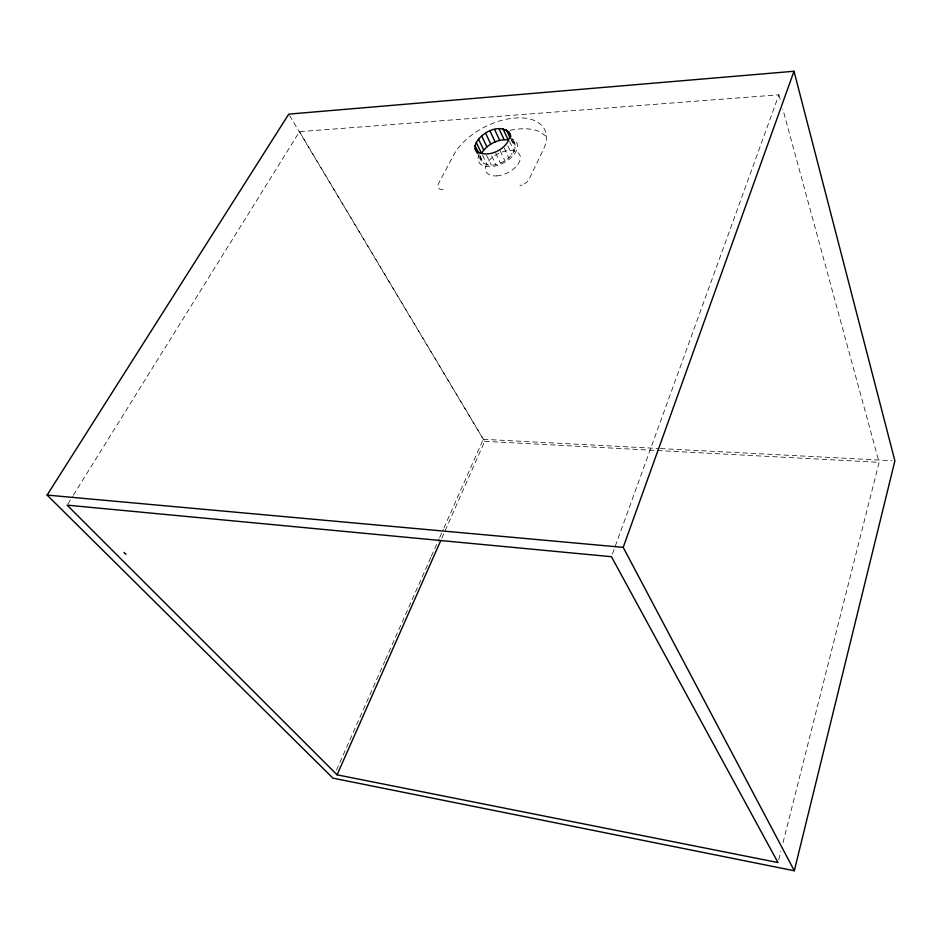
<?xml version="1.0" encoding="UTF-8"?>
<svg xmlns="http://www.w3.org/2000/svg" width="942" height="942" viewBox="0 0 942 942"><rect width="100%" height="100%" fill="white"/><g stroke="black" fill="none" stroke-linecap="round" stroke-linejoin="round"><path stroke-width="0.71" stroke-dasharray="4.71 3.53" d="M778.704 859.705L780.871 851.156M783.026 842.619L879.121 462.322L782.767 108.989M480.373 156.549C483.47 177.685 526.59 155.618 512.283 138.886M612.453 553.943L778.893 94.801L299.497 131.656L73.346 495.151M336.494 770.073L384.819 661.154M385.419 659.812L430.765 557.617M431.354 556.275L439.113 538.8M439.714 537.446L443.293 529.38M443.882 528.038L483.27 439.29L288.747 114.123M441.833 538.153L484.694 441.327L299.497 131.656M67.906 503.899L72.569 496.399M519.925 185.692L522.139 184.973M483.27 439.29L659.047 448.51M660.519 448.58L891.968 460.72M484.694 441.327L879.121 462.322M545.865 136.048L540.002 131.868A51.622 29.332 -26.7 0 0 509.375 130.526M511.412 140.817L513.802 142.595L515.109 145.044M479.819 155.324L483.964 163.837M478.642 155.866L481.633 162M482.516 155.147L487.238 164.897M486.555 155.324L491.253 165.085M491.63 155.842L495.728 164.403M495.692 153.075L500.343 162.884M500.167 150.814L504.794 160.635M504.158 147.976L508.751 157.809M507.95 145.998L511.942 154.618M509.61 141.418L514.155 151.262M512.107 138.898L513.802 142.595M511.27 139.381L515.239 148M778.893 94.801L780.836 101.901M443.081 189.695A9.444 5.334 -28.2 0 1 438.513 183.619L453.632 155.053A51.998 29.226 -26.8 0 1 515.863 117.962A51.998 29.226 -26.8 0 1 543.428 149.437L529.204 178.968A9.75 5.652 -26.4 0 1 524.423 183.82M509.398 138.274A21.266 11.952 -26.8 0 1 514.673 153.699A21.266 11.952 -26.8 0 1 488.957 166.734A21.266 11.952 -26.8 0 1 479.502 153.428M496.717 175.895A18.769 10.656 -26.7 0 0 520.125 155.96A18.769 10.656 -26.7 0 0 491.901 157.797A18.769 10.656 -26.7 0 0 496.717 175.895"/><path stroke-width="1.41" d="M794.306 870.749L894.9 460.873L794 71.251L288.747 114.123L47.1 495.08L332.915 778.139L794.306 870.749L623.204 547.373L794 71.251M475.062 145.621C478.877 133.058 500.932 121.542 510.022 133.964C509.763 148.436 488.156 159.351 476.311 151.061L475.098 148.589L475.062 145.621L478.607 152.91M337.071 774.83L67.129 505.147L611.44 556.71L777.986 862.554L337.071 774.83L440.644 540.838M503.004 128.783L508.103 139.816C497.741 138.957 486.92 144.42 481.515 153.31L476.216 142.383M47.1 495.08L623.204 547.373M125.274 553.625L125.981 554.261M124.038 552.436L124.968 553.354M475.098 148.589L477.488 153.499M478.477 139.075L483.741 150.013M481.668 135.931L486.908 146.87M485.589 133.152L490.794 144.114M489.981 130.914L495.151 141.901M494.55 129.384L499.696 140.382M498.989 128.654L504.111 139.675M508.727 131.515L510.988 136.437M506.325 129.749L510.281 138.356"/></g></svg>
